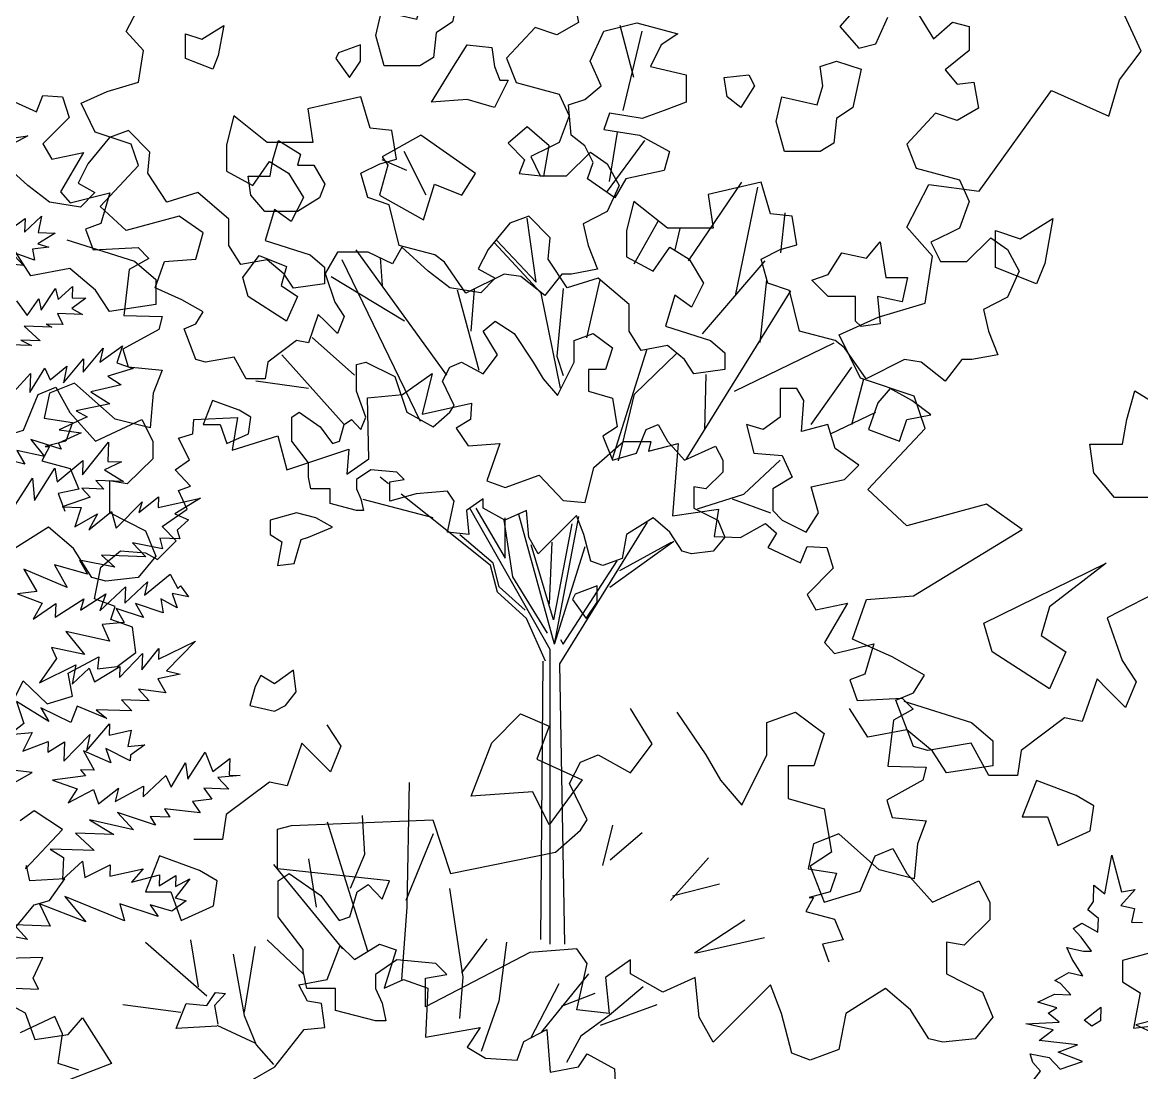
# Model space of a CAD drawing. Header units: inches. Extents: x 11.9 to 85.3, y 21.1 to 37.4.
# Drawn here: x 19.35 to 19.8347, y 23.2851 to 23.7399 of the extents above; entities that cross this region are included whole.
import ezdxf

# ---------------------------------------------------------------- set-up
doc = ezdxf.new("R2010")
doc.units = ezdxf.units.IN
doc.header["$MEASUREMENT"] = 0
doc.layers.add('CAY', color=94, linetype='Continuous')
doc.layers.add('CAY-3', color=61, linetype='Continuous')

# ---------------------------------------------------------------- blocks, each defined once
blk = doc.blocks.new('A$C76451831')
at = {"layer": 'CAY'}
for p, q in [((5943, 1269.4), (5949.7, 1306.8)), ((5949.7, 1306.8), (5958.9, 1271.5)), ((5931.9, 1262.1), (5932.4, 1277.9)), ((5932.4, 1277.9), (5943, 1269.4)), ((5972.1, 1273.8), (5958.5, 1258.4)), ((5958.9, 1271.5), (5972.1, 1273.8)), ((5926.6, 1254.1), (5931.9, 1262.1)), ((5936.7, 1245.6), (5926.6, 1254.1)), ((5958.5, 1258.4), (5971.5, 1255.2)), ((5971.5, 1255.2), (5968.8, 1242.2)), ((5936.3, 1232.4), (5936.7, 1245.6)), ((5968.8, 1242.2), (5979.2, 1241.8)), ((5912.4, 1236), (5920.7, 1241.1)), ((5920.2, 1227.6), (5912.4, 1236)), ((5920.7, 1241.1), (5936.3, 1232.4)), ((5219, 1206), (5243.2, 1220.8)), ((5243.2, 1220.8), (5259.1, 1215.5)), ((5930.2, 1214.1), (5920.2, 1227.6)), ((5192.6, 1187), (5205.3, 1219.7)), ((5205.3, 1219.7), (5219, 1206)), ((5259.1, 1215.5), (5247.5, 1178.6)), ((5906.3, 1217.6), (5922.5, 1214.3)), ((5911.3, 1206.6), (5906.3, 1217.6)), ((5922.5, 1214.3), (5930.2, 1214.1)), ((5921.6, 1190.3), (5911.3, 1206.6)), ((5894.8, 1185.8), (5908.2, 1193.5)), ((5908.2, 1193.5), (5921.6, 1190.3)), ((5165.2, 1181.8), (5192.6, 1187)), ((5173.6, 1165.9), (5165.2, 1181.8)), ((5247.5, 1178.6), (5266.4, 1187)), ((5266.4, 1187), (5289.7, 1178.6)), ((5289.7, 1178.6), (5287.5, 1131.1)), ((5900.1, 1182.9), (5894.8, 1185.8)), ((5910.1, 1172.2), (5900.1, 1182.9)), ((5878.2, 1165.1), (5894.3, 1172.7)), ((5894.3, 1172.7), (5910.1, 1172.2)), ((4880.4, 1166.1), (4901.2, 1154.7)), ((5187.3, 1163.8), (5173.6, 1165.9)), ((5190.5, 1140.6), (5187.3, 1163.8)), ((5896.6, 1159.5), (5878.2, 1165.1)), ((5888.2, 1154.3), (5896.6, 1159.5)), ((4901.2, 1154.7), (4910.7, 1129.1)), ((4942.9, 1133.8), (4956.7, 1149.9)), ((4956.7, 1149.9), (4984.6, 1105.9)), ((5866.6, 1144.2), (5898.8, 1145.8)), ((5898.8, 1145.8), (5888.2, 1154.3)), ((5991.8, 1148), (5973, 1143.2)), ((5142, 1102.7), (5170.5, 1138.5)), ((5170.5, 1138.5), (5190.5, 1140.6)), ((5287.5, 1131.1), (5340.3, 1140.6)), ((5340.3, 1140.6), (5327.6, 1121.6)), ((5382.5, 1126.9), (5404.6, 1138.5)), ((5404.6, 1138.5), (5407.8, 1097.4)), ((5893.1, 1138.3), (5866.6, 1144.2)), ((5879.6, 1127.9), (5893.1, 1138.3)), ((5973, 1143.2), (5991.3, 1134.9)), ((4910.7, 1129.1), (4942.9, 1133.8)), ((5376.1, 1109), (5382.5, 1126.9)), ((5916.6, 1123.9), (5879.6, 1127.9)), ((5897.8, 1116.8), (5916.6, 1123.9)), ((5327.6, 1121.6), (5345.5, 1111.1)), ((5435.2, 1102.7), (5443.6, 1115.3)), ((5443.6, 1115.3), (5470, 1100.6)), ((5871, 1115), (5889.4, 1111.7)), ((5873.4, 1106.8), (5871, 1115)), ((5921.5, 1107.8), (5897.8, 1116.8)), ((4984.6, 1105.9), (4929.6, 1084.7)), ((5118.8, 1089), (5142, 1102.7)), ((5345.5, 1111.1), (5376.1, 1109)), ((5407.8, 1097.4), (5435.2, 1102.7)), ((5880.8, 1098.4), (5873.4, 1106.8)), ((5889.4, 1111.7), (5899.9, 1100.4)), ((5899.9, 1100.4), (5921.5, 1107.8)), ((5470, 1100.6), (5471.1, 1075.2)), ((5872.8, 1088.2), (5880.8, 1098.4)), ((2228.3, 971.5), (2215.1, 1021.6)), ((2217.8, 939.8), (2236.3, 1016.3)), ((2204.6, 871.1), (2212.5, 918.7)), ((2201.9, 860.6), (2238.9, 910.7)), ((2027.8, 857.9), (2006.6, 900.2)), ((2009.3, 881.7), (1985.5, 892.2)), ((2281, 794.5), (2332.5, 870.4)), ((2326.2, 761), (2347.8, 865.6)), ((2491.6, 827), (2512.8, 868.3)), ((2512.8, 868.3), (2561.2, 861.8)), ((2134, 774), (2125.3, 835.7)), ((2228.6, 791.9), (2251.7, 832.8)), ((2370.1, 802.5), (2374.1, 840.9)), ((2268, 805.1), (2272.9, 825.9)), ((2516.4, 799.3), (2491.6, 827)), ((2138.7, 763.4), (2093.5, 812.2)), ((2095.8, 814.5), (2134, 774)), ((2047.7, 684.5), (1960.2, 805.1)), ((2509.3, 753.8), (2516.4, 799.3)), ((2022.3, 639.8), (1946.8, 795.6)), ((1985.8, 770.9), (1983.8, 797.9)), ((2294.3, 724.1), (2354.9, 794.5)), ((2007, 736.3), (1936.2, 779.1)), ((2071.1, 726.8), (2074.5, 766.9)), ((2159.9, 768.1), (2154, 702.8)), ((2182.7, 720.5), (2195.7, 776.4)), ((2350.1, 715.8), (2356.4, 776.4)), ((2079.1, 689), (2057.9, 766.3)), ((2157.5, 671.8), (2138.7, 763.4)), ((2278.7, 602.9), (2379.6, 765.8)), ((2463.9, 740.3), (2509.3, 753.8)), ((2426.2, 723.2), (2463.9, 740.3)), ((1958.8, 684.4), (1917.8, 720.8)), ((2325.4, 669), (2421.3, 715.4)), ((2446.8, 681.3), (2426.2, 723.2)), ((1948.8, 636.8), (1888.7, 704)), ((2154, 702.8), (2159.9, 684)), ((2207.6, 603.7), (2240.9, 709.9)), ((2228.7, 665.9), (2269.2, 705.2)), ((2399.3, 636.8), (2438.6, 692.2)), ((2296.7, 631.7), (2297.9, 685.1)), ((2438.6, 636.8), (2450, 680.8)), ((2498.7, 664.2), (2446.8, 681.3)), ((1914.2, 671.4), (1863.5, 678.5)), ((2213.4, 601.8), (2228.7, 665.9)), ((2509.3, 632.9), (2498.7, 664.2)), ((2417.8, 627.7), (2461.8, 648.6)), ((2334.4, 569.5), (2369.4, 602.2)), ((1991.5, 579.5), (1983.4, 586)), ((2034.5, 546.7), (1966.9, 564.4)), ((2041.2, 539.6), (2003.7, 569.7)), ((2289.6, 555.4), (2334.4, 569.5)), ((2323, 565.2), (2360, 551.4)), ((2147.3, 419.7), (2069.9, 556)), ((2075.8, 556.2), (2104.1, 507.8)), ((2102.9, 544.4), (2111.2, 489.7)), ((2104.1, 507.8), (2104.1, 546.7)), ((2151.6, 424.8), (2117.3, 549.9)), ((2168.2, 540.8), (2150.5, 448.4)), ((2151.6, 424.8), (2175, 548.1)), ((2156.8, 405.9), (2241.3, 542.4)), ((2089.9, 500.7), (2041.2, 539.6)), ((2092.3, 503.1), (2060.4, 530.2)), ((2150.5, 448.4), (2129.2, 520.8)), ((2146.9, 463.7), (2149.3, 523.1)), ((2151.6, 424.8), (2181.2, 519.2)), ((2205.1, 479.9), (2266.8, 524.3)), ((2214.5, 496), (2264.5, 523.1)), ((2096.6, 475.1), (2089.9, 500.7)), ((2098.2, 480.3), (2092.3, 503.1)), ((2159.9, 424.8), (2212.2, 505.4)), ((2111.2, 489.7), (2144.6, 435.4)), ((2124.5, 449.6), (2096.6, 475.1)), ((2123.3, 457.8), (2098.2, 480.3)), ((2143, 408.3), (2124.5, 449.6)), ((2157.5, 429.5), (2159.9, 424.8)), ((2147.3, 135.4), (2147.3, 419.7)), ((2138.3, 140.1), (2140.6, 408.3)), ((2161.5, 135.4), (2156.8, 405.9))]:
    blk.add_line(p, q, dxfattribs=at)
for points in [[(4880.5, 2038.4), (4912.1, 2023.7), (4918.4, 2039.5), (4937.4, 2038.4), (4943.7, 2018.4), (4918.4, 1993.1), (4926.9, 1978.3), (4957.4, 1984.6), (4935.3, 1946.7), (4944.8, 1936.1), (4982.8, 1945.6), (4974.3, 1916.1), (4959.6, 1910.8), (4966.9, 1890.8), (5010.2, 1892.9), (5020.7, 1882.3), (5001.7, 1871.8), (4996.5, 1827.5), (5033.4, 1826.4), (5030.2, 1813.8), (4995.4, 1794.8), (5000.7, 1777.9), (5033.4, 1774.7), (5024.9, 1752.6), (5021.8, 1718.9), (4988, 1727.3), (4949, 1762.1), (4924.8, 1752.6), (4919.5, 1728.3), (4946.9, 1724.1), (4940.6, 1706.2), (4920.5, 1700.9), (4924.8, 1700.9), (4917.4, 1687.2), (4944.8, 1679.8), (4953.2, 1659.8), (4933.2, 1655.6), (4939.5, 1638.7)], [(4953.2, 1099.5), (4933.2, 1105.8), (4937.4, 1134.3), (4930, 1151.2), (4896.3, 1135.4)], [(4891, 1178.6), (4914.2, 1177.5), (4908.9, 1188.1), (4918.4, 1208.1), (4882.5, 1207.1)], [(4884.7, 1228.2), (4910, 1258.8), (4924.7, 1263), (4939.5, 1284.1), (4905.7, 1282), (4902.6, 1296.7), (4901.5, 1293.6), (4937.4, 1331.5), (4910, 1349.5), (4896.3, 1340)], [(4883.6, 1372.7), (4907.9, 1386.4), (4863.6, 1391.6)], [(4886.8, 1449.7), (4899.4, 1475), (4922.6, 1452.8), (4946.9, 1460.2), (4942.7, 1482.3), (4972.2, 1498.2), (4971.1, 1486.6), (4990.1, 1488.7), (5008, 1502.4), (5004.9, 1526.6), (4983.8, 1534), (4988, 1546.7), (4968, 1554.1), (4974.3, 1584.7), (4993.3, 1600.5), (5017.5, 1598.4), (5029.1, 1592), (5047.1, 1610), (5033.4, 1623.7), (5057.6, 1640.6), (5049.2, 1658.5), (5060.8, 1662.7), (5046, 1678.5), (5059.7, 1688), (5049.2, 1709.1), (5062.9, 1713.3), (5063.9, 1727), (5106.1, 1729.1), (5100.9, 1697.5), (5145.2, 1711.2), (5153.6, 1678.5), (5213.7, 1698.6), (5211.6, 1674.3), (5232.7, 1689.1), (5231.6, 1748.1), (5265.4, 1751.3), (5293.9, 1771.3), (5284.4, 1732.3), (5331.8, 1742.9), (5330.8, 1727), (5317.1, 1718.6), (5328.7, 1701.7), (5359.3, 1703.8), (5346.6, 1668), (5364.5, 1661.6), (5397.2, 1673.2), (5420.4, 1649), (5441.5, 1646.9), (5450, 1680.6), (5478.4, 1705.9), (5504.8, 1705.9), (5502.7, 1696.5), (5531.2, 1703.8), (5525.9, 1634.2), (5570.2, 1640.6), (5566, 1614.2), (5591.3, 1613.1), (5615.5, 1626.8), (5626.1, 1617.3), (5617.7, 1603.6), (5649.3, 1588.9), (5655.6, 1604.7), (5674.6, 1603.6), (5680.9, 1583.6), (5655.6, 1558.3), (5664.1, 1543.5), (5694.7, 1549.8), (5672.5, 1511.9), (5682, 1501.3), (5720, 1510.8), (5711.5, 1481.3), (5696.8, 1476), (5704.1, 1456), (5747.4, 1458.1), (5757.9, 1447.5), (5738.9, 1437), (5733.7, 1392.7), (5770.6, 1391.6), (5767.4, 1379), (5732.6, 1360), (5737.9, 1343.1), (5770.6, 1340), (5762.2, 1317.8), (5759, 1284.1), (5725.2, 1292.5), (5686.2, 1327.3), (5662, 1317.8), (5656.7, 1293.6), (5684.1, 1289.3), (5677.8, 1271.4), (5657.7, 1266.1), (5662, 1266.1), (5654.6, 1252.4), (5682, 1245), (5690.4, 1225), (5670.4, 1220.8), (5676.7, 1203.9)], [(5271.7, 1376.9), (5269.6, 1256.6), (5264.3, 1187)], [(5226.4, 1345.2), (5228.5, 1307.3), (5214.8, 1274.6)], [(5192.6, 1338.9), (5231.6, 1214.5)], [(5467.9, 1335.7), (5458.4, 1296.7)], [(5496.4, 1328.4), (5465.8, 1302)], [(5294.9, 1327.3), (5268.6, 1263)], [(2441, 1036.7), (2426.8, 1020.6), (2445.3, 999.7), (2461.8, 1004.1), (2473.2, 1029.6)], [(2498.7, 1039.1), (2517.2, 1008.8), (2535.7, 1024.9), (2551.8, 1020.6), (2551.8, 997.4), (2528.6, 978.9), (2540, 965.1), (2556.1, 967.1), (2560.8, 941.9), (2540, 930.1), (2519.2, 937.2), (2491.7, 907.3), (2500.7, 884.1), (2542.4, 872.7), (2551.8, 851.9), (2542.4, 826.3), (2533.3, 821.6), (2514.8, 812.5), (2523.9, 794.1), (2549.4, 794.1), (2572.6, 816.9), (2588.7, 805.5), (2600.1, 784.6), (2588.7, 759.5), (2565.6, 747.7), (2570.3, 726.8), (2579.3, 704), (2554.2, 699.3), (2544.7, 699.3), (2528.6, 678.5), (2505.4, 696.9), (2489.3, 699.3), (2452.3, 680.8), (2431.5, 710.7), (2422.5, 717.8), (2387.9, 726.8), (2378.5, 766.1), (2357.6, 773.2), (2350.9, 796.4), (2369.4, 805.5), (2385.5, 810.2), (2380.8, 837.7), (2360, 840.1), (2350.9, 870.4), (2299.8, 858.6), (2304.6, 826.3), (2260.5, 826.3), (2228.3, 851.9), (2221.2, 824), (2221.2, 798.4), (2246.8, 784.6), (2262.9, 807.8), (2281.4, 796.4), (2295.5, 773.2), (2283.7, 750), (2267.6, 761.4), (2258.6, 731.5), (2302.2, 717.8), (2316, 706), (2316, 689.9), (2286.1, 685.5), (2277, 699.3), (2260.5, 713.1), (2235.4, 708.3), (2223.6, 726.8), (2223.6, 752.4), (2193.7, 777.9), (2163.8, 768.5), (2145.4, 796.4), (2147.3, 816.9), (2126.9, 837.7), (2108.4, 831), (2087.6, 805.5), (2078.1, 787), (2094.3, 777.9), (2080.5, 763.8), (2050.6, 768.5), (2029.8, 784.6), (2004.2, 807.8), (1995.2, 791.7), (1972, 803.1), (1942.1, 803.1), (1930.3, 782.3), (1939.8, 754.7), (1948.8, 741), (1942.1, 724.5), (1930.3, 736.3), (1923.7, 742.9), (1914.2, 715.4), (1902.8, 717.8), (1874.9, 696.9), (1872.6, 680.8), (1854.1, 680.8), (1842.7, 701.7), (1814.8, 696.9), (1805.7, 699.3), (1794.3, 729.2), (1805.7, 733.9), (1812.8, 745.3), (1792, 757.1), (1766.4, 768.5), (1775.5, 794.1), (1805.7, 796.4), (1812.8, 821.6), (1789.6, 837.7), (1738.5, 824), (1713.4, 847.2), (1750.3, 886.5), (1743.2, 907.3), (1708.6, 918.7), (1694.9, 946.6), (1720, 958), (1750.3, 967.1), (1755, 997.4), (1738.5, 1015.9), (1752.7, 1043.4)], [(5140.9, 1297.8), (5207.4, 1216.6)], [(5174.7, 1303.1), (5182.1, 1256.6)], [(5560.7, 1304.1), (5523.8, 1263)], [(5310.7, 1274.6), (5323.4, 1189.1), (5320.2, 1149.1)], [(5571.3, 1278.8), (5525.9, 1267.2)], [(5595.5, 1244), (5547, 1212.3)], [(5017.5, 1222.9), (5076.6, 1171.2)], [(5060.8, 1225), (5068.2, 1179.7)], [(5134.6, 1225), (5169.4, 1192.3)], [(5346.6, 1226.1), (5322.3, 1193.4)], [(5365.6, 1222.9), (5358.2, 1165.9), (5341.3, 1117.4)], [(5614.5, 1227.1), (5549.1, 1212.3)], [(1627.7, 913), (1643.6, 915.2), (1624.7, 905.4)], [(1616.2, 817.7), (1640.9, 835.5), (1640.4, 822.3), (1656.8, 837.6), (1653.5, 821.9), (1669.8, 821.3), (1653.1, 811), (1663.9, 807.9), (1648, 805.8), (1649.9, 795.3), (1626.6, 803.8), (1639.3, 790.2), (1599.5, 794.3)], [(1632.6, 756), (1643, 742), (1654, 757.9), (1656.3, 747), (1670.2, 767.8), (1672.6, 757.3), (1686.6, 770), (1686.2, 759.1), (1699.3, 758.6), (1685.9, 748.7), (1696.1, 742.9), (1672.1, 743.7), (1677.2, 733.1), (1661.3, 733.7), (1666.6, 730.8), (1639.9, 731.7), (1655.3, 717.6), (1636.8, 718.2), (1647, 712.9), (1615.3, 714)], [(1629.6, 668.1), (1646.1, 686.1), (1645.4, 667.6), (1659.8, 691.1), (1664.9, 680), (1681.2, 693.1), (1677.9, 676.9), (1697.3, 700.2), (1696.8, 687.1), (1716.2, 710.4), (1713, 696.9), (1734.9, 712.5), (1729.3, 696.4), (1745, 690.8), (1720.7, 683.5), (1733.6, 674.9), (1704.3, 668.2), (1722.5, 656.7), (1690.1, 650.1), (1700.8, 644.3), (1673.6, 631.7), (1694.8, 628.7), (1673.2, 618.6), (1675.7, 613), (1646.5, 622.2), (1659.6, 605.9), (1633, 611.8), (1640.7, 598.4), (1590.4, 611)], [(1631.2, 558.8), (1648, 585), (1649.9, 563.6), (1669.6, 594.7), (1671.9, 581.4), (1696.6, 601.9), (1696.1, 588.3), (1721.2, 619.6), (1720.6, 601), (1733.7, 600.6), (1717.6, 593), (1735.8, 581.9), (1709.1, 582.8), (1716.9, 574.4), (1695.7, 575.2), (1703.5, 566.7), (1676.5, 557.2), (1695, 556.6), (1688.9, 538.2), (1710.7, 550.6), (1702.4, 535), (1724.3, 552.8), (1728.8, 536.8), (1753.7, 562.3), (1750.6, 551.9), (1769.7, 567.1), (1769.3, 556.7), (1810, 565.7), (1785.4, 550.7), (1798.4, 544.8), (1787.6, 534.8), (1790, 526.5), (1771, 527.2), (1773.4, 516.7), (1744.6, 522.7), (1757.2, 509.1), (1714.7, 510.6), (1727.4, 499.2), (1693.2, 505.9), (1700.9, 492.5), (1669.1, 501.3), (1681.4, 479.5), (1639.5, 497.3), (1652.3, 475.6), (1633.6, 473.5), (1657.4, 464.5), (1648.7, 449), (1670.5, 464.1), (1670, 450.9), (1697.4, 468.6), (1694.3, 457.8), (1718.8, 473.3), (1712.8, 457.1), (1737.7, 480.3), (1737.1, 464.5), (1759.1, 485), (1755.9, 472), (1780.7, 492.4), (1788.3, 478.5), (1790.7, 481.2), (1798.5, 470.5), (1782.7, 473.7), (1787.7, 460), (1771.7, 468.7), (1773.9, 455), (1747.5, 464.1), (1755.2, 450.7), (1728.8, 459.3), (1736.5, 445.9), (1715.1, 443.9), (1722.2, 427.8), (1680, 437), (1698.2, 415), (1666.3, 421.6), (1671.3, 411), (1654.7, 387.5), (1689.7, 404.9), (1686.3, 386.4), (1702.7, 401.7), (1707.7, 388.4), (1732.3, 403.4), (1731.9, 392.6), (1754, 415.8), (1753.4, 400), (1770, 420.7), (1769.7, 410.3), (1805.2, 427.6), (1777.4, 399.1), (1790.4, 396), (1769, 391.3), (1776.7, 377.8), (1750.1, 381.5), (1760.6, 370.2), (1733.8, 371.2), (1743.9, 360.4), (1709.5, 361.6), (1719.6, 353.1), (1691, 365), (1685, 349.3), (1656.1, 363.5), (1663.8, 350.1), (1632.7, 369.7), (1639.7, 348.2), (1626.2, 337.8), (1647.6, 339.7), (1638.8, 321.5), (1663.1, 331), (1662.7, 320.6), (1679, 330.5), (1678.3, 311.9), (1703.2, 337.8), (1700, 322), (1722.2, 348), (1721.8, 337.1), (1743.2, 341.8), (1740, 326.1), (1756.3, 327.8), (1742.4, 317.8), (1742.2, 312.4), (1718.6, 324.1), (1723.6, 310.3), (1697.2, 322.1), (1707.5, 303.2), (1694.3, 303.7), (1699.1, 298), (1667.2, 293.7), (1691, 285.2), (1682.3, 271.9), (1706.8, 284.6), (1711.8, 270.9), (1730.9, 286.1), (1727.7, 273), (1755, 287.9), (1754.6, 277.5), (1776.6, 298.1), (1781.7, 287), (1795.6, 310.5), (1797.8, 294.6), (1814.6, 320.8), (1822.1, 301.9), (1838.4, 314.5), (1837.8, 298.6), (1848.2, 298.3), (1826.8, 296.3), (1837.3, 285.1), (1813.3, 285.9), (1821.1, 275.2), (1802.5, 273.1), (1809.8, 262), (1775.5, 265.9), (1780.6, 258), (1761.6, 258.7), (1766.8, 250.4), (1730.1, 262.5), (1745.3, 245.7), (1703.1, 255.3), (1726.6, 241.3), (1689.5, 242.6), (1707.5, 225.7), (1664.9, 227.2), (1677.8, 219), (1677, 197.7), (1696.2, 215.6), (1698.4, 199.7), (1722.9, 212), (1722.5, 201.1), (1754.9, 208.2), (1743.6, 195.4), (1770.5, 202.2), (1770.2, 191.8), (1786.4, 201.6), (1786, 191.2), (1799.9, 198.4), (1785.6, 180.3), (1796.4, 177.2), (1782.5, 167.3), (1761.4, 173.5), (1769.1, 162.3), (1732.4, 174.5), (1736.8, 158), (1679.2, 181.3), (1699.6, 157), (1654.9, 174.5), (1665, 152.8), (1630.2, 154), (1643.3, 140), (1592.9, 149.9)], [(5101.9, 1211.3), (5112.5, 1152.2), (5124.1, 1123.8), (5140.9, 1104.8)], [(5123, 1218.7), (5112.5, 1155.4)], [(5444.7, 1192.3), (5399.3, 1136.4)], [(5416.2, 1182.8), (5388.8, 1130.1)], [(5497.4, 1179.7), (5464.7, 1152.2), (5437.3, 1132.2), (5423.6, 1106.9)], [(5086.1, 1141.7), (5047.1, 1139.6), (5056.6, 1163.8), (5076.6, 1161.7), (5085, 1174.4), (5094.5, 1173.3), (5084, 1161.7), (5087.2, 1143.8)], [(5451, 1173.3), (5418.3, 1160.7)], [(4995.4, 1162.8), (5051.3, 1155.4)], [(5456.3, 1142.7), (5511.1, 1162.8)], [(5086.1, 1142.7), (5123, 1125.9)]]:
    blk.add_lwpolyline(points, dxfattribs=at)
for points in [[(5431.9, 1558.7), (5429.3, 1553.4), (5442.5, 1535), (5453, 1550.8), (5453, 1566.7)], [(5162.8, 1464.3), (5160.2, 1485.4), (5141.7, 1472.2), (5128.5, 1480.1), (5123.3, 1469.6), (5118, 1451.1), (5141.7, 1445.8), (5152.3, 1451.1)], [(5351.5, 1415.3), (5379.2, 1443), (5406.9, 1431.1), (5395, 1399.4), (5438.6, 1379.6), (5406.9, 1336.1), (5391, 1367.8), (5331.7, 1363.8)], [(5922.9, 1147.7), (5939.2, 1160.3), (5938.7, 1147.1), (5930.4, 1142)], [(1795.5, 989.9), (1795.5, 1013.7), (1811.3, 1008.4), (1832.5, 1021.6), (1827.2, 992.6), (1821.9, 979.4)], [(2209.9, 855.3), (2183.5, 873.8), (2188.8, 889.6), (2180.8, 905.5), (2167.6, 916), (2165, 945.1), (2180.8, 950.3), (2196.7, 963.5), (2186.1, 987.3), (2199.3, 1016.3), (2231, 1024.3), (2270.6, 1013.7), (2254.7, 1003.1), (2244.2, 982), (2278.5, 974.1), (2278.5, 947.7), (2257.4, 939.8), (2236.3, 931.9), (2204.6, 937.1), (2199.3, 921.3), (2233.6, 916), (2262.7, 900.2), (2257.4, 881.7), (2220.4, 873.8)], [(1943.3, 995.2), (1940.7, 989.9), (1953.9, 971.5), (1964.4, 987.3), (1964.4, 1003.1)], [(2054.1, 982), (2067.3, 1003.1), (2091.1, 1000.5), (2093.7, 982), (2099, 968.8), (2106.9, 968.8), (2093.7, 942.4), (2067.3, 950.3), (2033, 947.7)], [(2365.6, 929.2), (2370.9, 953), (2405.2, 945.1), (2410.4, 963.5), (2407.8, 982), (2423.6, 987.3), (2447.4, 979.4), (2439.5, 942.4), (2423.6, 931.9), (2421, 908.1), (2407.8, 900.2), (2373.5, 900.2)], [(2318.1, 953), (2315.4, 971.5), (2339.2, 974.1), (2344.5, 963.5), (2331.3, 942.4)], [(2141.2, 876.4), (2146.5, 905.5), (2125.4, 923.9), (2106.9, 908.1), (2122.8, 892.2), (2117.5, 879)], [(1903.7, 887), (1919.5, 887), (1930.1, 868.5), (1924.8, 855.3), (1903.7, 842.1), (1872, 842.1), (1858.8, 857.9), (1856.2, 876.4), (1877.3, 876.4), (1880, 892.2), (1885.2, 910.7), (1906.4, 897.5)], [(2062.1, 857.9), (2075.3, 879), (2022.5, 916), (1985.5, 894.9), (1990.8, 887), (1982.9, 857.9), (2025.1, 834.2), (2035.7, 868.5)], [(2577.1, 788.1), (2577.1, 823.8), (2600.8, 815.8), (2632.5, 835.6), (2624.6, 792.1), (2616.7, 772.3)], [(2415.7, 781.4), (2428.9, 802.5), (2452.7, 797.2), (2465.9, 813), (2471.2, 778.7), (2492.3, 778.7), (2487, 755), (2463.2, 760.2), (2465.9, 733.8), (2447.4, 731.2), (2442.1, 736.5), (2442.1, 760.2), (2415.7, 760.2), (2399.9, 776.1)], [(1856.2, 760.2), (1850.9, 778.7), (1866.8, 799.8), (1893.2, 789.3), (1887.9, 770.8), (1903.7, 760.2), (1893.2, 736.5)], [(1999.5, 590.8), (1974.4, 593.1), (1960.6, 583.7), (1960.6, 574.6), (1964.9, 565.2), (1967.3, 553.8), (1960.6, 553.8), (1935.1, 560.5), (1935.1, 574.6), (1916.6, 574.6), (1914.2, 586), (1914.2, 599.8), (1898.1, 620.6), (1898.1, 643.8), (1905.2, 648.6), (1925.6, 634.4), (1937.4, 618.3), (1944.1, 620.6), (1948.8, 636.8), (1955.9, 641.5), (1964.9, 632), (1969.6, 643.8), (1960.6, 669), (1960.6, 694.6), (1969.6, 696.9), (1997.6, 683.2), (2009, 648.6), (2034.5, 634.4), (2050.6, 648.6), (2054.9, 655.2), (2043.5, 678.5), (2050.6, 692.2), (2062, 696.9), (2082.9, 685.5), (2096.6, 704), (2082.9, 726.8), (2094.3, 736.3), (2112.7, 724.5), (2131.2, 696.9), (2140.6, 680.8), (2154.4, 664.7), (2170.5, 696.9), (2170.5, 717.8), (2189, 724.5), (2207.5, 710.7), (2200.8, 689.9), (2184.3, 689.9), (2184.3, 669), (2207.5, 662.3), (2212.2, 634.4), (2198.4, 625.4), (2207.5, 602.2), (2230.7, 609.2), (2240.1, 632), (2251.5, 636.8), (2260.5, 620.6), (2277, 602.2), (2306.9, 615.9), (2314, 602.2), (2314, 590.8), (2297.5, 574.6), (2286.1, 576.6), (2286.1, 556.2), (2309.3, 544.4), (2316, 528.2), (2304.6, 514.5), (2283.7, 512.1), (2274.7, 514.5), (2262.9, 533), (2246.8, 546.7), (2221.2, 530.6), (2216.9, 507.4), (2198.4, 500.7), (2186.6, 505), (2179.9, 530.6), (2172.9, 549.1), (2156.8, 533), (2135.9, 512.1), (2126.9, 528.2), (2124.5, 553.8), (2103.7, 544.4), (2082.9, 556.2), (2082.9, 565.2), (2066.7, 553.8), (2069.1, 530.6), (2048.3, 533), (2054.9, 562.8), (2048.3, 572.3), (2018, 569.9), (1992.8, 562.8), (1992.8, 581.3), (2006.6, 583.7)], [(2392.2, 660), (2385.5, 671.4), (2369.4, 671.4), (2369.4, 643.8), (2352.9, 632), (2336.8, 636.8), (2343.9, 609.2), (2371.4, 606.9), (2380.8, 586), (2362.3, 574.6), (2362.3, 553.8), (2371.4, 544.4), (2394.6, 533), (2406.4, 551.4), (2399.3, 576.6), (2431.5, 583.7), (2445.3, 597.4), (2422.5, 613.6), (2415.4, 636.8), (2389.8, 630.1)], [(2475.5, 671.4), (2463.7, 657.6), (2454.7, 632), (2484.6, 620.6), (2491.7, 641.5), (2514.8, 646.2), (2496.4, 660)], [(1809, 206.5), (1770.6, 220.7), (1757.1, 185.9), (1781.3, 185.9), (1791.3, 158.2), (1822.5, 172.3), (1826.1, 196.5)]]:
    blk.add_lwpolyline(points, close=True, dxfattribs=at)
at = {"layer": 'CAY-3'}
for p, q in [((2717.8, 996.9), (2700.1, 1035.2)), ((2696.6, 969.1), (2717.8, 996.9)), ((2686.6, 934.3), (2696.6, 969.1)), ((2561.2, 861.8), (2631.1, 959.1)), ((2631.1, 959.1), (2686.6, 934.3)), ((6416.3, 659.8), (6481.8, 639.1)), ((6381.5, 625), (6363.8, 652.7)), ((6481.8, 639.1), (6502.4, 621.4)), ((2453.9, 573.9), (2509.3, 632.9)), ((6419.3, 632.1), (6381.5, 625)), ((6444, 611.4), (6419.3, 632.1)), ((6502.4, 621.4), (6502.4, 597.3)), ((6457.6, 590.8), (6444, 611.4)), ((6502.4, 597.3), (6457.6, 590.8)), ((2491.6, 539.1), (2453.9, 573.9)), ((2568.3, 559.8), (2491.6, 539.1)), ((2603, 535.6), (2568.3, 559.8)), ((2498.1, 471.6), (2603, 535.6)), ((2797, 507.9), (2685, 450.4)), ((6374.5, 476.3), (6388.6, 510.6)), ((6388.6, 510.6), (6405.7, 517.6)), ((6405.7, 517.6), (6419.3, 493.4)), ((6419.3, 493.4), (6444, 465.7)), ((6444, 465.7), (6488.8, 486.4)), ((6488.8, 486.4), (6499.5, 465.7)), ((6339.7, 465.7), (6374.5, 476.3)), ((2439.1, 429.8), (2452.7, 468.1)), ((2452.7, 468.1), (2498.1, 471.6)), ((6499.5, 465.7), (6499.5, 448.6)), ((2685, 450.4), (2699.2, 409.1)), ((6499.5, 448.6), (6474.7, 424.4)), ((2477.5, 412.7), (2439.1, 429.8)), ((6457.6, 427.4), (6457.6, 396.7)), ((6474.7, 424.4), (6457.6, 427.4)), ((2508.7, 395), (2477.5, 412.7)), ((2699.2, 409.1), (2712.7, 388.5)), ((2498.1, 377.9), (2508.7, 395)), ((2675.1, 391.3), (2660.8, 350.1)), ((2685, 381.4), (2675.1, 391.3)), ((6457.6, 396.7), (6492.4, 379)), ((2702.7, 363.7), (2685, 381.4)), ((2712.7, 388.5), (2702.7, 363.7)), ((6398.6, 382.6), (6360.3, 358.4)), ((6422.8, 361.9), (6398.6, 382.6)), ((6492.4, 379), (6502.4, 354.8)), ((2481, 370.8), (2498.1, 377.9)), ((2498.1, 326), (2481, 370.8)), ((2488.6, 369.9), (2554, 349.3)), ((2245.7, 328.6), (2225, 362.9)), ((2269.8, 359.3), (2297.6, 318)), ((2356.5, 349.3), (2384.2, 359.3)), ((2384.2, 359.3), (2411.9, 338.7)), ((2453.8, 335.1), (2436.1, 362.9)), ((6440.5, 334.2), (6422.8, 361.9)), ((1932.1, 347.2), (1945.6, 326.5)), ((2356.5, 318), (2356.5, 349.3)), ((2554, 349.3), (2574.7, 331.6)), ((2643.7, 353.7), (2601.9, 322.4)), ((2660.8, 350.1), (2643.7, 353.7)), ((6502.4, 354.8), (6485.3, 334.2)), ((2411.9, 338.7), (2401.9, 307.4)), ((2491.5, 342.2), (2453.8, 335.1)), ((2516.3, 321.6), (2491.5, 342.2)), ((1908, 329.4), (1893.8, 288.2)), ((1917.9, 319.4), (1908, 329.4)), ((1945.6, 326.5), (1935.6, 301.8)), ((2225, 300.9), (2245.7, 328.6)), ((2511.7, 322.4), (2498.1, 326)), ((2553.5, 329.5), (2511.7, 322.4)), ((2570.6, 298.2), (2553.5, 329.5)), ((2574.7, 331.6), (2574.7, 307.4)), ((6454.1, 330.6), (6440.5, 334.2)), ((6485.3, 334.2), (6454.1, 330.6)), ((1935.6, 301.8), (1917.9, 319.4)), ((2176.7, 310.9), (2193.8, 318)), ((2193.8, 318), (2225, 300.9)), ((2297.6, 318), (2311.7, 293.8)), ((2332.3, 269.7), (2356.5, 318)), ((2529.9, 300.9), (2516.3, 321.6)), ((2601.9, 322.4), (2598.3, 298.2)), ((2166.1, 290.3), (2176.7, 310.9)), ((2377.2, 307.4), (2377.2, 276.1)), ((2401.9, 307.4), (2377.2, 307.4)), ((2574.7, 307.4), (2529.9, 300.9)), ((1876.7, 291.7), (1834.8, 260.5)), ((1893.8, 288.2), (1876.7, 291.7)), ((2311.7, 293.8), (2332.3, 269.7)), ((2598.3, 298.2), (2570.6, 298.2)), ((2183.2, 255.5), (2166.1, 290.3)), ((2377.2, 276.1), (2411.9, 266.1)), ((1834.8, 260.5), (1831.3, 236.3)), ((2411.9, 266.1), (2419, 224.2)), ((1884.4, 246.4), (1898, 249.9)), ((1898, 249.9), (2034.2, 255.5)), ((2034.2, 255.5), (2051.3, 203.6)), ((2176.7, 245.5), (2183.2, 255.5)), ((1884.4, 208.1), (1884.4, 246.4)), ((2152.5, 224.2), (2176.7, 245.5)), ((1831.3, 236.3), (1803.5, 236.3)), ((2460.9, 220.7), (2478, 227.8)), ((2478, 227.8), (2491.5, 203.6)), ((2051.3, 203.6), (2152.5, 224.2)), ((2419, 224.2), (2398.4, 210.7)), ((2446.7, 186.5), (2460.9, 220.7)), ((1992.3, 196.5), (1884.4, 208.1)), ((2398.4, 210.7), (2411.9, 175.9)), ((1885, 196.5), (1895.6, 203.6)), ((1885, 161.7), (1885, 196.5)), ((1895.6, 203.6), (1926.3, 182.3)), ((1985.3, 178.8), (1992.3, 196.5)), ((2491.5, 203.6), (2516.3, 175.9)), ((2516.3, 175.9), (2561.1, 196.5)), ((2561.1, 196.5), (2571.7, 175.9)), ((1954, 161.7), (1961.1, 185.9)), ((1961.1, 185.9), (1971.7, 193)), ((1971.7, 193), (1985.3, 178.8)), ((2411.9, 175.9), (2446.7, 186.5)), ((1926.3, 182.3), (1944, 158.2)), ((2571.7, 175.9), (2571.7, 158.8)), ((1909.2, 130.4), (1885, 161.7)), ((1944, 158.2), (1954, 161.7)), ((2571.7, 158.8), (2547, 134.6)), ((1909.2, 109.8), (1909.2, 130.4)), ((2173.1, 131), (2127.7, 127.5)), ((2183.2, 116.9), (2173.1, 131)), ((2529.9, 137.5), (2529.9, 106.9)), ((2547, 134.6), (2529.9, 137.5)), ((1999.4, 120.4), (1978.8, 106.3)), ((2037.1, 116.9), (1999.4, 120.4)), ((2127.7, 127.5), (2027.1, 75)), ((2225, 120.4), (2200.9, 103.3)), ((2225, 106.9), (2225, 120.4)), ((1912.7, 92.7), (1909.2, 109.8)), ((2047.8, 106.3), (2037.1, 116.9)), ((2173.1, 72.1), (2183.2, 116.9)), ((1978.8, 106.3), (1978.8, 92.7)), ((2027.1, 102.7), (2047.8, 106.3)), ((2027.1, 75), (2027.1, 102.7)), ((2200.9, 103.3), (2204.4, 68.5)), ((2256.3, 89.2), (2225, 106.9)), ((2287.5, 103.3), (2256.3, 89.2)), ((2291.1, 65), (2287.5, 103.3)), ((2529.9, 106.9), (2564.7, 89.2)), ((1940.4, 92.7), (1912.7, 92.7)), ((1940.4, 71.5), (1940.4, 92.7)), ((1978.8, 92.7), (1985.3, 78.5)), ((2360.1, 96.2), (2335.9, 72.1)), ((2370.7, 68.5), (2360.1, 96.2)), ((2470.9, 92.7), (2432.6, 68.5)), ((2495.1, 72.1), (2470.9, 92.7)), ((2564.7, 89.2), (2574.7, 65)), ((1985.3, 78.5), (1988.8, 61.4)), ((1978.8, 61.4), (1940.4, 71.5)), ((2204.4, 68.5), (2173.1, 72.1)), ((2304.6, 40.8), (2291.1, 65)), ((2335.9, 72.1), (2304.6, 40.8)), ((2380.7, 30.2), (2370.7, 68.5)), ((2432.6, 68.5), (2426.1, 33.7)), ((2512.8, 44.3), (2495.1, 72.1)), ((2574.7, 65), (2557.6, 44.3)), ((1988.8, 61.4), (1978.8, 61.4)), ((2526.3, 40.8), (2512.8, 44.3)), ((2557.6, 44.3), (2526.3, 40.8)), ((2426.1, 33.7), (2398.4, 23.7)), ((2398.4, 23.7), (2380.7, 30.2))]:
    blk.add_line(p, q, dxfattribs=at)
blk.add_lwpolyline([(6905.2, 894.6), (6909.9, 869.5), (6889.1, 857.7), (6868.2, 864.7), (6840.7, 834.9), (6849.8, 811.7), (6891.4, 800.2), (6900.9, 779.4), (6891.4, 753.8), (6882.4, 749.1), (6863.9, 740.1), (6872.9, 721.6), (6898.5, 721.6), (6921.7, 744.4), (6937.8, 733), (6949.2, 712.2), (6937.8, 687), (6914.6, 675.2), (6919.3, 654.4), (6928.4, 631.5), (6903.2, 626.8), (6893.8, 626.8), (6877.7, 606), (6854.5, 624.5), (6838.4, 626.8), (6801.4, 608.3), (6780.6, 638.2), (6771.5, 645.3), (6736.9, 654.4), (6727.5, 693.7), (6706.7, 700.8), (6700, 724), (6718.5, 733), (6734.6, 737.7), (6729.9, 765.3), (6709, 767.6), (6700, 797.9), (6648.9, 786.1), (6653.6, 753.8), (6609.6, 753.8), (6577.4, 779.4), (6570.3, 751.5), (6570.3, 725.9), (6595.8, 712.2), (6611.9, 735.4), (6630.4, 724), (6644.6, 700.8), (6632.8, 677.6), (6616.7, 689), (6607.6, 659.1), (6651.2, 645.3), (6665, 633.5), (6665, 617.4), (6635.1, 613.1), (6626.1, 626.8), (6609.6, 640.6), (6584.4, 635.9), (6572.6, 654.4), (6572.6, 679.9), (6542.8, 705.5), (6512.9, 696), (6494.4, 724), (6496.4, 744.4), (6475.9, 765.3), (6457.5, 758.6), (6436.6, 733), (6427.2, 714.5), (6443.3, 705.5), (6429.6, 691.3), (6399.7, 696), (6378.8, 712.2), (6353.3, 735.4)], dxfattribs=at)
for points in [[(6714.6, 856.8), (6719.9, 880.5), (6754.2, 872.6), (6759.5, 891.1), (6756.9, 909.6), (6772.7, 914.8), (6796.5, 906.9), (6788.5, 870), (6772.7, 859.4), (6770.1, 835.6), (6756.9, 827.7), (6722.6, 827.7)], [(1847.4, 650.5), (1821.8, 660), (1812.8, 636.8), (1828.9, 636.8), (1835.6, 618.3), (1856.4, 627.7), (1858.8, 643.8)], [(2739.4, 633.6), (2763.2, 633.6), (2779, 605.9), (2771.1, 586.1), (2739.4, 566.3), (2691.9, 566.3), (2672.1, 590.1), (2668.1, 617.8), (2699.8, 617.8), (2703.8, 641.6), (2711.7, 669.3), (2743.4, 649.5)], [(1921.3, 546.7), (1902.8, 551.4), (1877.3, 544.4), (1877.3, 530.6), (1888.7, 523.5), (1884.3, 500.7), (1900.5, 502.7), (1907.1, 525.9), (1914.2, 528.2), (1937.4, 537.7)], [(2573.8, 417.4), (2565.9, 445.1), (2684, 503), (2629.2, 460.9), (2621.3, 433.2), (2645.1, 417.4), (2629.2, 381.7)], [(2654.9, 279), (2616.6, 293.2), (2603, 258.3), (2627.2, 258.3), (2637.2, 230.6), (2668.5, 244.8), (2672, 269)], [(2765.8, 123.3), (2738.1, 130.3), (2699.7, 119.7), (2699.7, 99.1), (2716.8, 88.5), (2710.4, 54.3), (2734.5, 57.2), (2744.6, 92), (2755.2, 95.5), (2790, 109.7)]]:
    blk.add_lwpolyline(points, close=True, dxfattribs=at)

msp = doc.modelspace()

# ---------------------------------------------------------------- block references
at = {"layer": 'CAY', "xscale": 0.0004489089019145984, "yscale": 0.0004489089019145984, "zscale": 0.0004489089019145984}
for p in [(16.48885, 23.34953), (18.61455, 23.27991), (17.15095, 22.79263)]:
    msp.add_blockref('A$C76451831', p, dxfattribs=at)

doc.saveas('drawing.dxf')
